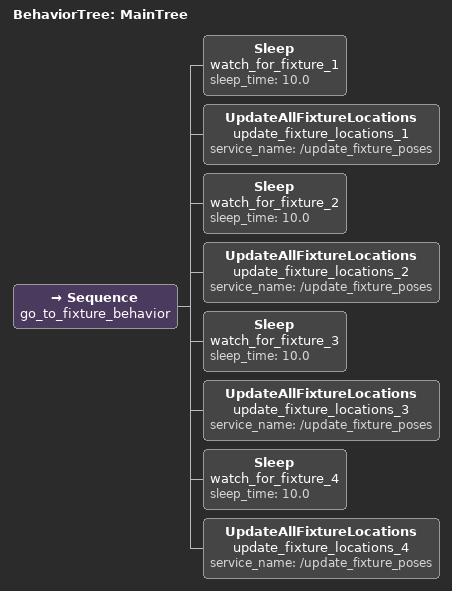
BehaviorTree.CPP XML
<root BTCPP_format="4" >
  <BehaviorTree ID="MainTree">
    <Sequence name="go_to_fixture_behavior">
      <Sleep name="watch_for_fixture_1" sleep_time="10.0"/>
      <UpdateAllFixtureLocations name="update_fixture_locations_1" service_name="/update_fixture_poses"/>
      <Sleep name="watch_for_fixture_2" sleep_time="10.0"/>
      <UpdateAllFixtureLocations name="update_fixture_locations_2" service_name="/update_fixture_poses"/>
      <Sleep name="watch_for_fixture_3" sleep_time="10.0"/>
      <UpdateAllFixtureLocations name="update_fixture_locations_3" service_name="/update_fixture_poses"/>
      <Sleep name="watch_for_fixture_4" sleep_time="10.0"/>
      <UpdateAllFixtureLocations name="update_fixture_locations_4" service_name="/update_fixture_poses"/>
    </Sequence>
  </BehaviorTree>
</root>
